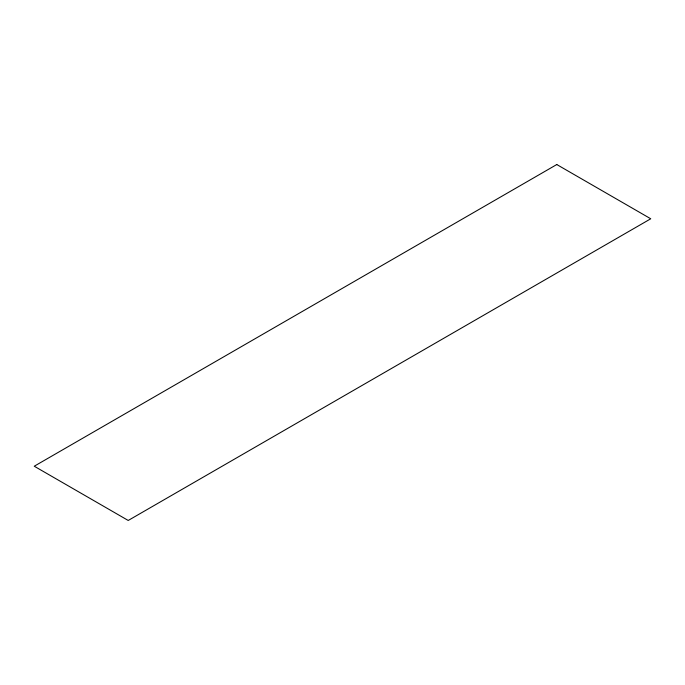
<?xml version="1.0" encoding="UTF-8"?>
<svg xmlns="http://www.w3.org/2000/svg" width="685" height="685" viewBox="0 0 685 685"><rect width="100%" height="100%" fill="white"/><g stroke="black" fill="none" stroke-linecap="round" stroke-linejoin="round"><path stroke-width="1.03" d="M556.785 164.537L34.25 466.22L128.215 520.463L650.75 218.78L556.785 164.537"/></g></svg>
